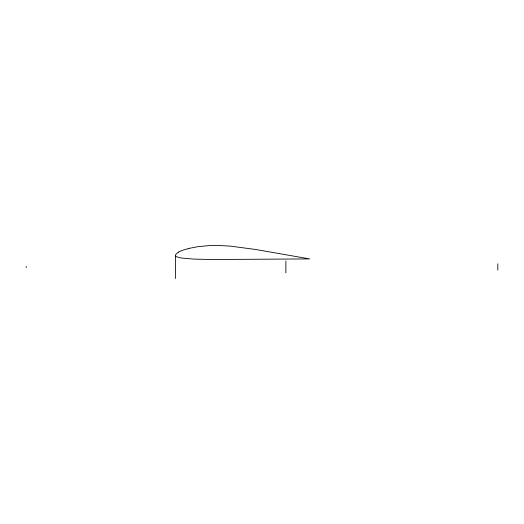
<?xml version="1.0" encoding="UTF-8"?>
<svg xmlns="http://www.w3.org/2000/svg" width="524" height="524" viewBox="0 0 524 524"><rect width="100%" height="100%" fill="white"/><g stroke="black" fill="none" stroke-linecap="round" stroke-linejoin="round"><path stroke-width="0.79" d="M178.383 252.299L177.158 253.144A7.939 7.939 0 0 0 175.822 254.487L175.514 255.719A1.382 1.382 0 0 0 175.841 256.203L176.68 256.701A19.932 19.932 0 0 0 178.939 257.481L180.819 257.873A54.732 54.732 0 0 0 182.326 258.122L193.887 259.105L212.541 259.518L309.704 258.915L255.489 249.457L230.036 246.097L218.554 245.487L208.604 245.658L197.784 246.706L188.725 248.428M497.8 263.808L497.8 270.057M285.881 260.959L285.881 272.899M175.442 255.339L175.442 278.526M26.2 266.356L26.2 267.502M178.311 252.155A40.099 40.099 0 0 1 188.758 248.605"/></g></svg>
